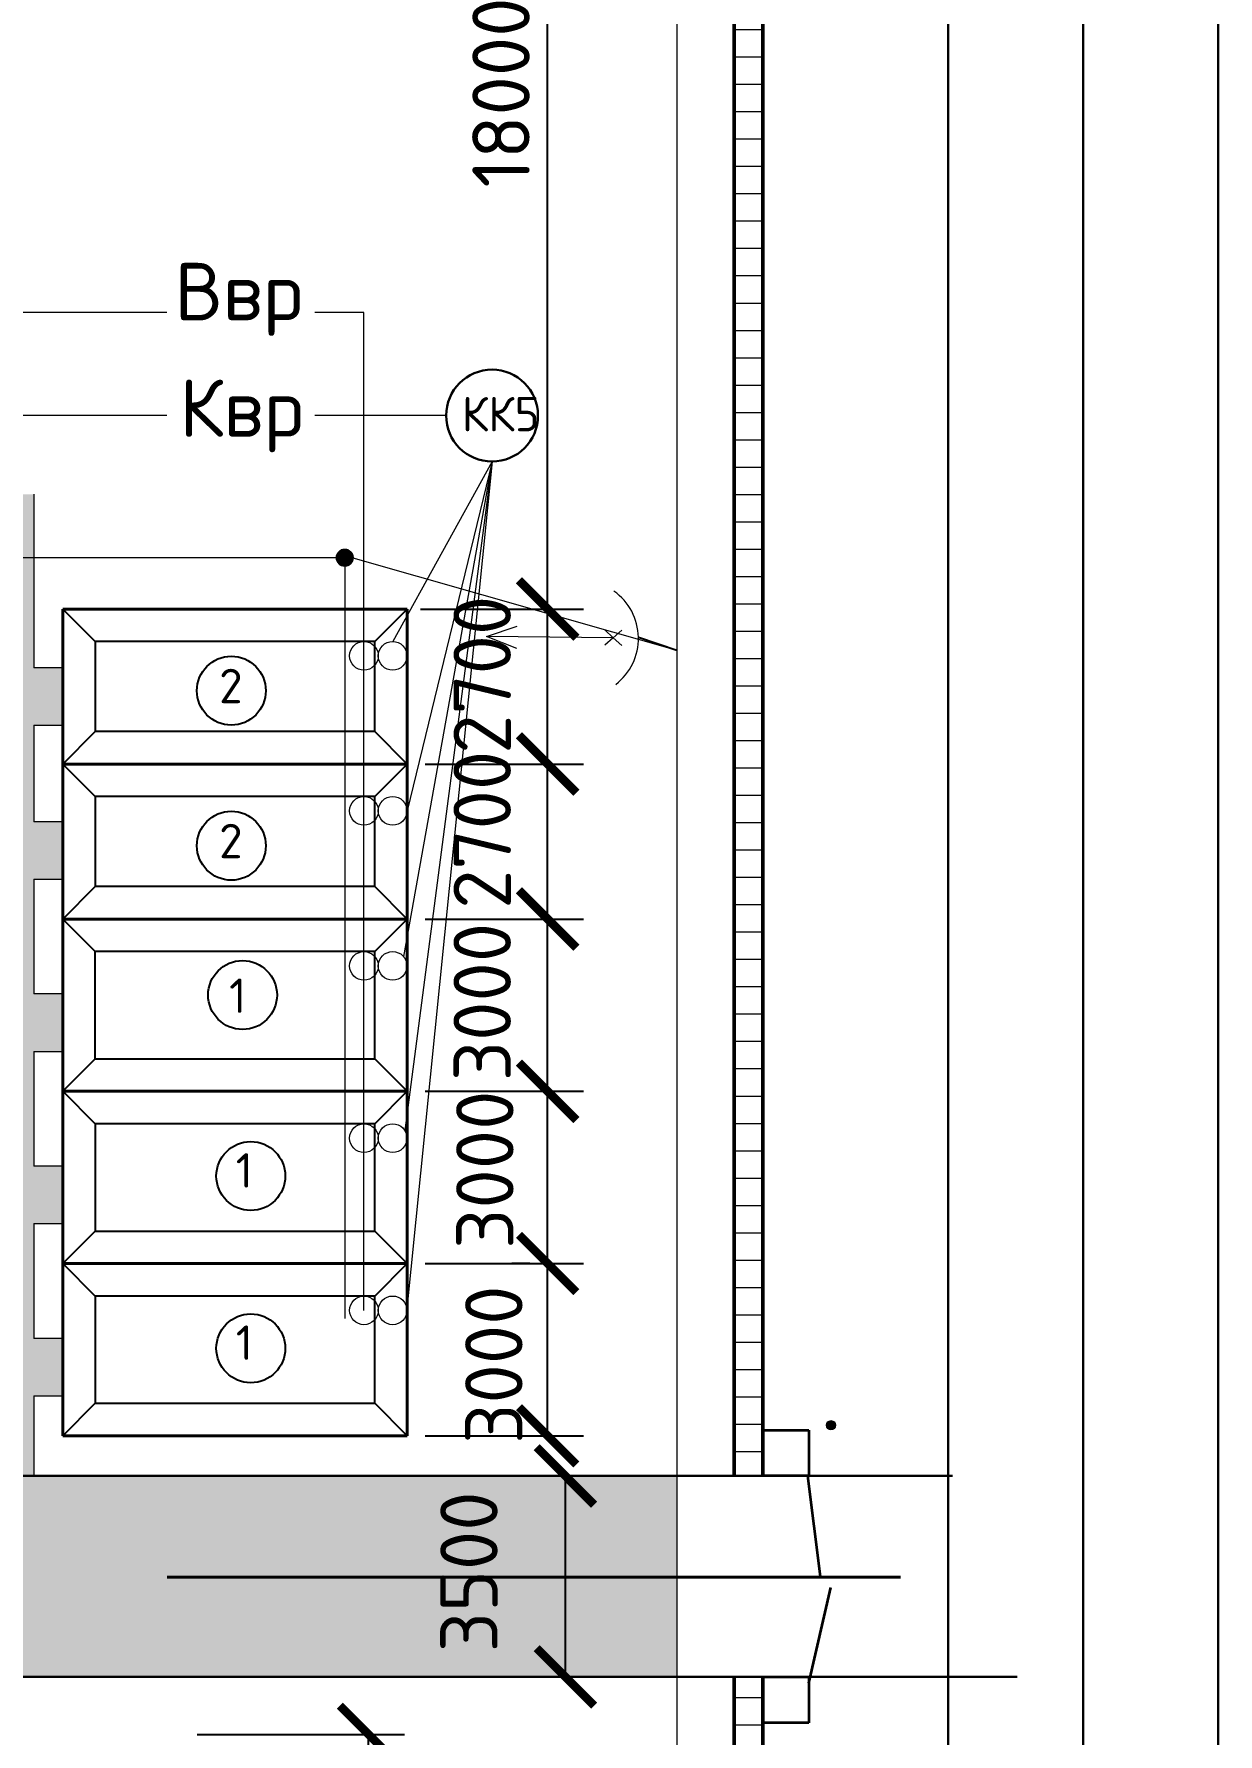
# Model space of a CAD drawing. Header units: millimetres. Extents: x -782 to 10910, y 3841 to 13237.
# Drawn here: x 6234.1 to 6275.3, y 7477.7 to 7536.9 of the extents above; entities that cross this region are included whole.
import ezdxf

# ---------------------------------------------------------------- set-up
doc = ezdxf.new("R2010")
doc.units = ezdxf.units.MM
for name, color, linetype, lineweight in [('!ОНенес!', 6, 'Continuous', 40), ('желтый', 2, 'Continuous', 30), ('красный', 1, 'Continuous', 30), ('Оbводка', 1, 'Continuous', 90)]:
    doc.layers.add(name, color=color, linetype=linetype, lineweight=lineweight)
doc.layers.add('1', color=7, linetype='Continuous')
doc.styles.add('2.5', font='isocpeur.ttf', dxfattribs={"height": 2})
doc.styles.add('Isocpeur', font='isocpeur.ttf')
doc.dimstyles.new('М500 стройгенп', dxfattribs={"dimtxt": 2, "dimasz": 2, "dimexe": 1.25, "dimexo": 0.625, "dimtad": 1, "dimlfac": 500, "dimtxsty": '2.5', "dimblk": 'ARCHTICK', "dimcen": 2.5, "dimadec": 0, "dimazin": 0, "dimtfac": 1, "dimtmove": 0, "dimatfit": 3, "dimfxl": 1, "dimarcsym": 0})

# ---------------------------------------------------------------- blocks, each defined once
blk = doc.blocks.new('_ArchTick')
at = {"color": 0, "linetype": 'ByBlock', "const_width": 0.15}
blk.add_lwpolyline([(-0.5, -0.5), (0.5, 0.5)], dxfattribs=at)
blk = doc.blocks.new('*D407')
at = {"color": 0, "lineweight": -2, "transparency": 16777216}
for p, q in [((6239.762, 7477.686), (6246.977, 7477.686)), ((6245.727, 7465.686), (6245.727, 7477.686)), ((6241.396, 7465.686), (6246.977, 7465.686))]:
    blk.add_line(p, q, dxfattribs=at)
at = {"layer": 'Defpoints', "color": 0, "lineweight": 30, "transparency": 16777216}
for p in [(6239.137, 7477.686), (6245.727, 7477.686), (6240.771, 7465.686)]:
    blk.add_point(p, dxfattribs=at)
at = {"color": 0, "lineweight": -2, "transparency": 16777216, "xscale": 2, "yscale": 2, "zscale": 2}
for p, rotation in [((6245.727, 7477.686), 90), ((6245.727, 7465.686), 270)]:
    blk.add_blockref('_ArchTick', p, dxfattribs=dict(at, rotation=rotation))
at = {"color": 0, "lineweight": 20, "transparency": 16777216, "insert": (6244.102, 7471.686), "char_height": 2, "attachment_point": 5, "rotation": 90, "style": '2.5'}
blk.add_mtext('6000', dxfattribs=at)
blk = doc.blocks.new('*D409')
at = {"color": 0, "lineweight": -2, "transparency": 16777216}
for p, q in [((6251.962, 7486.686), (6251.337, 7486.686)), ((6252.587, 7479.686), (6252.587, 7486.686)), ((6251.962, 7479.686), (6251.337, 7479.686))]:
    blk.add_line(p, q, dxfattribs=at)
at = {"layer": 'Defpoints', "color": 0, "lineweight": 30, "transparency": 16777216}
for p in [(6252.587, 7486.686), (6252.587, 7486.686), (6252.587, 7479.686)]:
    blk.add_point(p, dxfattribs=at)
at = {"color": 0, "lineweight": -2, "transparency": 16777216, "xscale": 2, "yscale": 2, "zscale": 2}
for p, rotation in [((6252.587, 7486.686), 90), ((6252.587, 7479.686), 270)]:
    blk.add_blockref('_ArchTick', p, dxfattribs=dict(at, rotation=rotation))
at = {"color": 0, "lineweight": 20, "transparency": 16777216, "insert": (6249.228, 7483.346), "char_height": 2, "attachment_point": 5, "rotation": 90, "style": '2.5'}
blk.add_mtext('3500', dxfattribs=at)
blk = doc.blocks.new('*D410')
at = {"color": 0, "lineweight": -2, "transparency": 16777216}
for p, q in [((6247.699, 7494.085), (6253.219, 7494.085)), ((6251.969, 7488.085), (6251.969, 7494.085)), ((6247.699, 7488.085), (6253.219, 7488.085))]:
    blk.add_line(p, q, dxfattribs=at)
at = {"layer": 'Defpoints', "color": 0, "lineweight": 30, "transparency": 16777216}
for p in [(6247.074, 7494.085), (6251.969, 7494.085), (6247.074, 7488.085)]:
    blk.add_point(p, dxfattribs=at)
at = {"color": 0, "lineweight": -2, "transparency": 16777216, "xscale": 2, "yscale": 2, "zscale": 2}
for p, rotation in [((6251.969, 7494.085), 90), ((6251.969, 7488.085), 270)]:
    blk.add_blockref('_ArchTick', p, dxfattribs=dict(at, rotation=rotation))
at = {"color": 0, "lineweight": 20, "transparency": 16777216, "insert": (6250.094, 7490.563), "char_height": 2, "attachment_point": 5, "rotation": 90, "style": '2.5'}
blk.add_mtext('3000', dxfattribs=at)
blk = doc.blocks.new('*D411')
at = {"color": 0, "lineweight": -2, "transparency": 16777216}
for p, q in [((6247.699, 7500.085), (6253.219, 7500.085)), ((6251.969, 7494.085), (6251.969, 7500.085)), ((6251.344, 7494.085), (6250.719, 7494.085))]:
    blk.add_line(p, q, dxfattribs=at)
at = {"layer": 'Defpoints', "color": 0, "lineweight": 30, "transparency": 16777216}
for p in [(6247.074, 7500.085), (6251.969, 7500.085), (6251.969, 7494.085)]:
    blk.add_point(p, dxfattribs=at)
at = {"color": 0, "lineweight": -2, "transparency": 16777216, "xscale": 2, "yscale": 2, "zscale": 2}
for p, rotation in [((6251.969, 7500.085), 90), ((6251.969, 7494.085), 270)]:
    blk.add_blockref('_ArchTick', p, dxfattribs=dict(at, rotation=rotation))
at = {"color": 0, "lineweight": 20, "transparency": 16777216, "insert": (6249.781, 7497.352), "char_height": 2, "attachment_point": 5, "rotation": 90, "style": '2.5'}
blk.add_mtext('3000', dxfattribs=at)
blk = doc.blocks.new('*D412')
at = {"color": 0, "lineweight": -2, "transparency": 16777216}
for p, q in [((6247.699, 7506.085), (6253.219, 7506.085)), ((6251.969, 7500.085), (6251.969, 7506.085)), ((6247.699, 7500.085), (6253.219, 7500.085))]:
    blk.add_line(p, q, dxfattribs=at)
at = {"layer": 'Defpoints', "color": 0, "lineweight": 30, "transparency": 16777216}
for p in [(6247.074, 7506.085), (6251.969, 7506.085), (6247.074, 7500.085)]:
    blk.add_point(p, dxfattribs=at)
at = {"color": 0, "lineweight": -2, "transparency": 16777216, "xscale": 2, "yscale": 2, "zscale": 2}
for p, rotation in [((6251.969, 7506.085), 90), ((6251.969, 7500.085), 270)]:
    blk.add_blockref('_ArchTick', p, dxfattribs=dict(at, rotation=rotation))
at = {"color": 0, "lineweight": 20, "transparency": 16777216, "insert": (6249.689, 7503.195), "char_height": 2, "attachment_point": 5, "rotation": 90, "style": '2.5'}
blk.add_mtext('3000', dxfattribs=at)
blk = doc.blocks.new('*D381')
at = {"color": 0, "lineweight": -2, "transparency": 16777216}
for p, q in [((6247.699, 7511.485), (6253.219, 7511.485)), ((6251.969, 7506.085), (6251.969, 7511.485)), ((6247.699, 7506.085), (6253.219, 7506.085))]:
    blk.add_line(p, q, dxfattribs=at)
at = {"layer": 'Defpoints', "color": 0, "lineweight": 30, "transparency": 16777216}
for p in [(6247.074, 7511.485), (6251.969, 7511.485), (6247.074, 7506.085)]:
    blk.add_point(p, dxfattribs=at)
at = {"color": 0, "lineweight": -2, "transparency": 16777216, "xscale": 2, "yscale": 2, "zscale": 2}
for p, rotation in [((6251.969, 7511.485), 90), ((6251.969, 7506.085), 270)]:
    blk.add_blockref('_ArchTick', p, dxfattribs=dict(at, rotation=rotation))
at = {"color": 0, "lineweight": 20, "transparency": 16777216, "insert": (6249.689, 7509.195), "char_height": 2, "attachment_point": 5, "rotation": 90, "style": '2.5'}
blk.add_mtext('2700', dxfattribs=at)
blk = doc.blocks.new('*D382')
at = {"color": 0, "lineweight": -2, "transparency": 16777216}
for p, q in [((6247.538, 7516.885), (6253.219, 7516.885)), ((6251.969, 7511.485), (6251.969, 7516.885)), ((6247.699, 7511.485), (6253.219, 7511.485))]:
    blk.add_line(p, q, dxfattribs=at)
at = {"layer": 'Defpoints', "color": 0, "lineweight": 30, "transparency": 16777216}
for p in [(6246.913, 7516.885), (6251.969, 7516.885), (6247.074, 7511.485)]:
    blk.add_point(p, dxfattribs=at)
at = {"color": 0, "lineweight": -2, "transparency": 16777216, "xscale": 2, "yscale": 2, "zscale": 2}
for p, rotation in [((6251.969, 7516.885), 90), ((6251.969, 7511.485), 270)]:
    blk.add_blockref('_ArchTick', p, dxfattribs=dict(at, rotation=rotation))
at = {"color": 0, "lineweight": 20, "transparency": 16777216, "insert": (6249.689, 7514.595), "char_height": 2, "attachment_point": 5, "rotation": 90, "style": '2.5'}
blk.add_mtext('2700', dxfattribs=at)
blk = doc.blocks.new('*D413')
at = {"color": 0, "lineweight": -2, "transparency": 16777216}
for p, q in [((6249.09, 7552.867), (6253.219, 7552.867)), ((6251.969, 7516.885), (6251.969, 7552.867)), ((6247.699, 7516.885), (6253.219, 7516.885))]:
    blk.add_line(p, q, dxfattribs=at)
at = {"layer": 'Defpoints', "color": 0, "lineweight": 30, "transparency": 16777216}
for p in [(6248.465, 7552.867), (6251.969, 7552.867), (6247.074, 7516.885)]:
    blk.add_point(p, dxfattribs=at)
at = {"color": 0, "lineweight": -2, "transparency": 16777216, "xscale": 2, "yscale": 2, "zscale": 2}
for p, rotation in [((6251.969, 7552.867), 90), ((6251.969, 7516.885), 270)]:
    blk.add_blockref('_ArchTick', p, dxfattribs=dict(at, rotation=rotation))
at = {"color": 0, "lineweight": 20, "transparency": 16777216, "insert": (6250.344, 7534.876), "char_height": 2, "attachment_point": 5, "rotation": 90, "style": '2.5'}
blk.add_mtext('18000', dxfattribs=at)

msp = doc.modelspace()

# ---------------------------------------------------------------- hatches: boundary and pattern name
at = {"layer": '!ОНенес!', "lineweight": 40}
h = msp.add_hatch(color=7, dxfattribs=at)
h.paths.add_polyline_path([(6244.441847, 7481.717401), (6244.441847, 7483.157281), (6238.712376, 7483.157281)])
h.paths.add_polyline_path([(6244.441847, 7483.157281), (6244.441847, 7484.597162), (6238.712376, 7483.157281)])
at = {"lineweight": 20}
h = msp.add_hatch(dxfattribs=at)
h.set_pattern_fill('AR-CONC', color=256, scale=0.02)
h.set_pattern_definition([(50, (3748.1777, 4396.676), (3.6436934, -0.3187817), [0.381, -4.191]), (355, (3748.1777, 4396.676), (-0.7048684, 3.821137), [0.3048, -3.3528117]), (100.45144, (3748.4813, 4396.6493), (2.938825, 3.502355), [0.3238002, -3.561805]), (46.1842, (3748.1777, 4397.692), (5.421581, -0.8408466), [0.5715, -6.2865]), (96.63556, (3748.6295, 4397.622), (4.748083, 4.9485225), [0.4857005, -5.342712]), (351.18415, (3748.1777, 4397.692), (4.748083, 4.9485225), [0.457199, -5.029195]), (21, (3748.6857, 4397.438), (3.0322878, -2.045304), [0.381, -4.191]), (326, (3748.6857, 4397.438), (1.2360406, 3.6837593), [0.3048, -3.3528]), (71.451445, (3748.9384, 4397.2674), (4.2683284, 1.6384554), [0.3238002, -3.5617988]), (37.5, (3748.1777, 4396.6759), (0.06177207, 1.69110078), [0, -3.31216, 0, -3.4036, 0, -3.3655]), (7.5, (3748.1777, 4396.6759), (1.33639325, 2.0036115), [0, -1.94056, 0, -3.23596, 0, -1.2827]), (327.5, (3747.0448, 4396.6759), (2.7118119, -0.1145749), [0, -1.27, 0, -3.9624, 0, -5.2578]), (317.5, (3746.5368, 4396.676), (2.9625836, 0.5085298), [0, -1.651, 0, -2.63144, 0, -3.7338])])
h.paths.add_polyline_path([(6235.073788, 7491.475008), (6234.073788, 7491.475008), (6234.073788, 7495.474998), (6235.073788, 7495.474998), (6235.073788, 7497.474998), (6234.073788, 7497.474998), (6234.073788, 7501.474988), (6235.073788, 7501.474988), (6235.073788, 7503.474988), (6234.073788, 7503.474988), (6234.073788, 7507.474978), (6235.073788, 7507.474978), (6235.073788, 7509.474978), (6234.073788, 7509.474978), (6234.073788, 7512.834966), (6235.073788, 7512.834966), (6235.073788, 7514.834966), (6234.073788, 7514.834966), (6234.073788, 7518.672167), (6232.073788, 7518.672167), (6232.073788, 7491.475008), (6213.36352, 7491.475008), (6213.36352, 7498.085273), (6232.073788, 7498.085273), (6232.073788, 7500.085273), (6229.563493, 7500.085273), (6229.563493, 7501.085158), (6227.563493, 7501.085214), (6227.563493, 7500.085273), (6224.163502, 7500.085273), (6224.163502, 7501.085273), (6222.163502, 7501.085273), (6222.163502, 7500.085273), (6218.763511, 7500.085273), (6218.763511, 7501.085273), (6216.763511, 7501.085273), (6216.763511, 7500.085273), (6213.36352, 7500.085273), (6213.36352, 7501.085273), (6211.36352, 7501.085273), (6211.36352, 7500.085273), (6211.36352, 7498.085273), (6211.36352, 7486.686093), (6213.36352, 7486.686093), (6213.36352, 7489.475008), (6232.073788, 7489.475008), (6232.073788, 7486.686093), (6234.073788, 7486.686093), (6234.073788, 7489.475008), (6235.073788, 7489.475008)])
h.paths.add_polyline_path([(6234.073788, 7520.885088), (6231.327727, 7520.885088), (6231.327727, 7523.622385), (6229.327727, 7523.622385), (6229.327727, 7518.885088), (6232.073788, 7518.885088), (6232.073788, 7518.672167), (6234.073788, 7518.672167)])
h.paths.add_polyline_path([(6231.327727, 7527.213151), (6229.327727, 7527.213151), (6229.327727, 7523.622385), (6231.327727, 7523.622385)])
h.paths.add_polyline_path([(6231.327727, 7576.554693), (6234.465221, 7576.554693), (6234.465221, 7578.554693), (6231.327727, 7578.554693), (6231.327727, 7589.909461), (6229.327727, 7588.315929), (6229.327727, 7569.769697), (6228.327727, 7569.769697), (6228.327727, 7567.769697), (6229.327727, 7567.769697), (6229.327727, 7563.995394), (6228.327727, 7563.995394), (6228.327727, 7562.511797), (6228.327727, 7561.995394), (6229.327727, 7561.995394), (6229.327727, 7558.240089), (6228.327727, 7558.240089), (6228.327727, 7556.911806), (6228.327727, 7556.240089), (6229.327727, 7556.240089), (6229.327727, 7527.213151), (6231.327727, 7527.213151)])
h.paths.add_polyline_path([(6231.327727, 7624.395888), (6229.327727, 7624.395888), (6229.327727, 7622.405119), (6231.327727, 7622.405119)])
h.paths.add_polyline_path([(6231.327727, 7626.386657), (6229.327727, 7626.386657), (6229.327727, 7624.395888), (6231.327727, 7624.395888)])
h.paths.add_polyline_path([(6231.327727, 7653.976559), (6229.327727, 7653.564978), (6229.327727, 7626.386657), (6231.327727, 7626.386657)])
h.paths.add_polyline_path([(6081.863635, 7494.410845), (6084.86363, 7494.410845), (6084.86363, 7497.29084), (6081.863635, 7497.29084)], flags=9)
h.paths.add_polyline_path([(6078.821124, 7684.627242), (6082.061119, 7684.627242), (6082.061119, 7687.507237), (6078.821124, 7687.507237)], flags=9)
h.paths.add_polyline_path([(5952.625277, 7688.970857), (5955.865272, 7688.970857), (5955.865272, 7691.850853), (5952.625277, 7691.850853)], flags=9)
h.paths.add_polyline_path([(5952.565277, 7494.410845), (5955.925272, 7494.410845), (5955.925272, 7497.29084), (5952.565277, 7497.29084)], flags=9)
h.paths.add_polyline_path([(6192.744836, 7494.410845), (6195.98483, 7494.410845), (6195.98483, 7497.29084), (6192.744836, 7497.29084)], flags=9)
h.paths.add_polyline_path([(6212.280517, 7688.970857), (6215.280512, 7688.970857), (6215.280512, 7691.850853), (6212.280517, 7691.850853)], flags=9)
h.paths.add_polyline_path([(6239.086586, 7521.587591), (6243.286586, 7521.587591), (6243.286586, 7526.387591), (6239.086586, 7526.387591)], flags=9)
h.paths.add_polyline_path([(6239.016311, 7525.643268), (6243.216311, 7525.643268), (6243.216311, 7530.443268), (6239.016311, 7530.443268)], flags=9)
h.paths.add_polyline_path([(5929.469399, 7584.524291), (5934.489399, 7584.524291), (5934.489399, 7590.137624), (5929.469399, 7590.137624)], flags=9)
h.paths.add_polyline_path([(6086.61817, 7723.742087), (6091.63817, 7723.742087), (6091.63817, 7729.355421), (6086.61817, 7729.355421)], flags=9)
h.paths.add_polyline_path([(6237.544183, 7619.26621), (6240.744183, 7619.26621), (6240.744183, 7624.06621), (6237.544183, 7624.06621)], flags=9)
h.paths.add_polyline_path([(6237.855023, 7622.223466), (6240.455023, 7622.223466), (6240.455023, 7627.023466), (6237.855023, 7627.023466)], flags=9)
h.paths.add_polyline_path([(6237.708313, 7625.136799), (6240.308313, 7625.136799), (6240.308313, 7629.936799), (6237.708313, 7629.936799)], flags=9)
h.paths.add_polyline_path([(6217.165799, 7562.426558), (6220.525793, 7562.426558), (6220.525793, 7565.306554), (6217.165799, 7565.306554)], flags=9)
h.paths.add_polyline_path([(6217.165799, 7522.295333), (6220.645793, 7522.295333), (6220.645793, 7525.175328), (6217.165799, 7525.175328)], flags=9)
h.paths.add_polyline_path([(6248.556443, 7522.295333), (6251.916438, 7522.295333), (6251.916438, 7525.175328), (6248.556443, 7525.175328)], flags=9)
h.paths.add_polyline_path([(6206.907712, 7709.135718), (6208.947708, 7709.135718), (6208.947708, 7712.015713), (6206.907712, 7712.015713)], flags=9)
h.paths.add_polyline_path([(6240.656343, 7602.963678), (6242.69634, 7602.963678), (6242.69634, 7605.843673), (6240.656343, 7605.843673)], flags=9)
h.paths.add_polyline_path([(6240.225003, 7565.46286), (6242.264999, 7565.46286), (6242.264999, 7568.342855), (6240.225003, 7568.342855)], flags=9)
h.paths.add_polyline_path([(6221.64664, 7505.862229), (6223.206637, 7505.862229), (6223.206637, 7508.742224), (6221.64664, 7508.742224)], flags=25)
h.paths.add_polyline_path([(6211.227562, 7506.165942), (6212.667559, 7506.165942), (6212.667559, 7509.045937), (6211.227562, 7509.045937)], flags=9)
h.paths.add_polyline_path([(6216.246649, 7505.862229), (6217.806646, 7505.862229), (6217.806646, 7508.742224), (6216.246649, 7508.742224)], flags=25)
h.paths.add_polyline_path([(6233.547372, 7678.637158), (6235.347369, 7678.637158), (6235.347369, 7681.517153), (6233.547372, 7681.517153)], flags=9)
h.paths.add_polyline_path([(6240.210606, 7512.82244), (6241.650603, 7512.82244), (6241.650603, 7515.702435), (6240.210606, 7515.702435)], flags=9)
h.paths.add_polyline_path([(6228.237374, 7706.020236), (6230.397371, 7706.020236), (6230.397371, 7708.900231), (6228.237374, 7708.900231)], flags=9)
h.paths.add_polyline_path([(6222.115445, 7590.180862), (6224.155442, 7590.180862), (6224.155442, 7593.060857), (6222.115445, 7593.060857)], flags=9)
h.paths.add_polyline_path([(6217.979006, 7710.381625), (6220.019003, 7710.381625), (6220.019003, 7713.26162), (6217.979006, 7713.26162)], flags=9)
h.paths.add_polyline_path([(6224.8607, 7556.754908), (6226.300698, 7556.754908), (6226.300698, 7559.634903), (6224.8607, 7559.634903)], flags=9)
h.paths.add_polyline_path([(6240.802721, 7489.949803), (6242.002719, 7489.949803), (6242.002719, 7492.829798), (6240.802721, 7492.829798)], flags=9)
h.paths.add_polyline_path([(6234.532208, 7664.847544), (6235.972205, 7664.847544), (6235.972205, 7667.727539), (6234.532208, 7667.727539)], flags=9)
h.paths.add_polyline_path([(6219.917188, 7678.951133), (6221.957185, 7678.951133), (6221.957185, 7681.831128), (6219.917188, 7681.831128)], flags=9)
h.paths.add_polyline_path([(6220.078526, 7662.666867), (6222.118522, 7662.666867), (6222.118522, 7665.546862), (6220.078526, 7665.546862)], flags=9)
h.paths.add_polyline_path([(6220.155888, 7673.719522), (6221.595885, 7673.719522), (6221.595885, 7676.599517), (6220.155888, 7676.599517)], flags=9)
h.paths.add_polyline_path([(6231.952549, 7471.104259), (6233.392547, 7471.104259), (6233.392547, 7473.984254), (6231.952549, 7473.984254)], flags=9)
h.paths.add_polyline_path([(6240.571789, 7502.033902), (6241.771787, 7502.033902), (6241.771787, 7504.913898), (6240.571789, 7504.913898)], flags=9)
h.paths.add_polyline_path([(6240.802721, 7495.949793), (6242.002719, 7495.949793), (6242.002719, 7498.829788), (6240.802721, 7498.829788)], flags=9)
h.paths.add_polyline_path([(6240.210606, 7507.422449), (6241.650603, 7507.422449), (6241.650603, 7510.302444), (6240.210606, 7510.302444)], flags=9)
h.paths.add_polyline_path([(6226.994117, 7506.522542), (6229.034114, 7506.522542), (6229.034114, 7509.402538), (6226.994117, 7509.402538)], flags=25)
h.paths.add_polyline_path([(6224.8607, 7567.954889), (6226.300698, 7567.954889), (6226.300698, 7570.834885), (6224.8607, 7570.834885)], flags=9)
h.paths.add_polyline_path([(6224.8607, 7562.354899), (6226.300698, 7562.354899), (6226.300698, 7565.234894), (6224.8607, 7565.234894)], flags=9)
h.paths.add_polyline_path([(6229.327727, 7622.405119), (6229.327727, 7588.315929), (6231.327727, 7589.909461), (6231.327727, 7622.405119)])
h = msp.add_hatch(dxfattribs=at)
h.set_pattern_fill('ANSI31', color=256, scale=0.3, angle=135)
h.set_pattern_definition([(180, (3748.1777, 4396.6759), (-2e-16, -0.9525), [])])
h.paths.add_polyline_path([(6259.465221, 7729.414934), (6258.465221, 7728.414934), (6258.465221, 7703.686093), (6259.465221, 7703.686093)])
h.paths.add_polyline_path([(6259.465221, 7523.622385), (6258.465221, 7523.622385), (6258.465221, 7486.686093), (6259.465221, 7486.686093)])
h.paths.add_polyline_path([(6259.465221, 7479.686093), (6258.465221, 7479.686093), (6258.465221, 7456.471981), (6259.465221, 7455.471981)])
h.paths.add_polyline_path([(6259.465221, 7527.213151), (6258.465221, 7527.213151), (6258.465221, 7523.622385), (6259.465221, 7523.622385)])
h.paths.add_polyline_path([(6259.465221, 7622.405119), (6258.465221, 7622.405119), (6258.465221, 7527.213151), (6259.465221, 7527.213151)])
h.paths.add_polyline_path([(6259.465221, 7624.395888), (6258.465221, 7624.395888), (6258.465221, 7622.405119), (6259.465221, 7622.405119)])
h.paths.add_polyline_path([(6259.465221, 7626.386657), (6258.465221, 7626.386657), (6258.465221, 7624.395888), (6259.465221, 7624.395888)])
h.paths.add_polyline_path([(6259.465221, 7696.686093), (6258.465221, 7696.686093), (6258.465221, 7688.638894), (6259.465221, 7688.638894)])
h.paths.add_polyline_path([(6258.465221, 7687.0097), (6259.465221, 7687.0097), (6259.465221, 7688.638894), (6258.465221, 7688.638894)])
h.paths.add_polyline_path([(6259.465221, 7685.0097), (6258.465221, 7685.0097), (6258.465221, 7626.386657), (6259.465221, 7626.386657)])
h = msp.add_hatch(dxfattribs=at)
h.set_pattern_fill('AR-CONC', color=256, scale=0.025)
h.set_pattern_definition([(50, (6572.8187, 3022.8787), (4.5546167, -0.398477), [0.47625, -5.23875]), (355, (6572.8187, 3022.8787), (-0.8810855, 4.776421), [0.381, -4.1910146]), (100.45144, (6573.1982, 3022.8455), (3.673531, 4.377944), [0.40475, -4.452256]), (46.1842, (6572.8187, 3024.1487), (6.776976, -1.051058), [0.714375, -7.858125]), (96.63556, (6573.3834, 3024.061), (5.935103, 6.185653), [0.607126, -6.67839]), (351.18415, (6572.819, 3024.149), (5.935103, 6.185653), [0.571499, -6.286493]), (21, (6573.4537, 3023.831), (3.7903598, -2.55663), [0.47625, -5.23875]), (326, (6573.4537, 3023.831), (1.5450507, 4.604699), [0.381, -4.191]), (71.45144, (6573.7696, 3023.618), (5.3354105, 2.0480692), [0.40475, -4.4522484]), (37.5, (6572.8187, 3022.8787), (0.0772151, 2.11387597), [0, -4.1402, 0, -4.2545, 0, -4.206875]), (7.5, (6572.8187, 3022.8787), (1.6704916, 2.5045144), [0, -2.4257, 0, -4.04495, 0, -1.603375]), (327.5, (6571.4026, 3022.8787), (3.3897649, -0.1432186), [0, -1.5875, 0, -4.953, 0, -6.57225]), (317.5, (6570.7676, 3022.8787), (3.7032295, 0.6356623), [0, -2.06375, 0, -3.2893, 0, -4.66725])])
h.paths.add_polyline_path([(6256.465221, 7486.686093), (6204.627026, 7486.686093), (6203.670066, 7479.686093), (6256.465221, 7479.686093)])
edge = h.paths.add_edge_path()
edge.add_line((6204.627026, 7486.686093), (6185.781544, 7486.686093))
edge.add_arc((6185.781544, 7498.686479), 12.000386, 223.86662461, 270, ccw=False)
edge.add_line((6177.129806, 7490.370427), (6176.979931, 7489.271416))
edge.add_arc((6176.763735, 7487.686093), 1.599997, 0, 82.23429528, ccw=False)
edge.add_arc((6176.763735, 7487.686093), 1.599997, -180, 0, ccw=False)
edge.add_line((6175.163738, 7487.686093), (5992.58143, 7487.686093))
edge.add_arc((5990.981432, 7487.686093), 1.599997, -180, 0, ccw=False)
edge.add_arc((5990.981432, 7487.686093), 1.599997, 97.78457087, 180, ccw=False)
edge.add_line((5990.764715, 7489.271345), (5990.614573, 7490.369607))
edge.add_arc((5981.963624, 7498.686479), 12.000386, 270, 316.12794469, ccw=False)
edge.add_line((5981.963624, 7486.686093), (5963.118141, 7486.686093))
edge.add_line((5963.118141, 7486.686093), (5964.075101, 7479.686093))
edge.add_line((5964.075101, 7479.686093), (6203.670066, 7479.686093))
edge.add_line((6203.670066, 7479.686093), (6204.627026, 7486.686093))
edge = h.paths.add_edge_path()
edge.add_arc((6185.781544, 7498.686479), 12.000386, 204.62550124, 223.86662461, ccw=False)
edge.add_line((6174.872584, 7493.686093), (6082.124834, 7493.686093))
edge.add_arc((6080.990942, 7494.078881), 1.199998, 199.10645728, 340.89354272, ccw=False)
edge.add_line((6079.857049, 7493.686093), (5992.872584, 7493.686093))
edge.add_arc((5981.963624, 7498.686479), 12.000386, 316.12794469, 335.37449876, ccw=False)
edge.add_line((5990.614573, 7490.369607), (5990.764715, 7489.271345))
edge.add_arc((5990.981432, 7487.686093), 1.599997, 0, 97.78457087, ccw=False)
edge.add_line((5992.58143, 7487.686093), (6175.163738, 7487.686093))
edge.add_arc((6176.763735, 7487.686093), 1.599997, 82.23429528, 180, ccw=False)
edge.add_line((6176.979931, 7489.271416), (6177.129806, 7490.370427))
edge = h.paths.add_edge_path()
edge.add_line((6203.645234, 7703.686093), (5964.075101, 7703.686093))
edge.add_line((5964.075101, 7703.686093), (5963.118141, 7696.686093))
edge.add_line((5963.118141, 7696.686093), (5981.963624, 7696.686093))
edge.add_arc((5981.963624, 7684.685706), 12.000386, 43.87205531, 90, ccw=False)
edge.add_line((5990.614573, 7693.002578), (5990.764715, 7694.10084))
edge.add_arc((5990.981432, 7695.686093), 1.599997, 180, 262.21542913, ccw=False)
edge.add_arc((5990.981432, 7695.686093), 1.599997, 0, 180, ccw=False)
edge.add_line((5992.58143, 7695.686093), (6175.163738, 7695.686093))
edge.add_arc((6176.763735, 7695.686093), 1.599997, 0, 180, ccw=False)
edge.add_arc((6176.763735, 7695.686093), 1.599997, -83.51900907, 0, ccw=False)
edge.add_line((6176.944332, 7694.09632), (6177.262301, 7691.749118))
edge.add_arc((6236.704062, 7598.995311), 110.1662, 117.53133097, 122.65399107, ccw=False)
edge.add_line((6185.781544, 7696.686093), (6204.593504, 7696.686093))
edge.add_line((6204.593504, 7696.686093), (6203.645234, 7703.686093))
edge = h.paths.add_edge_path()
edge.add_line((5964.075101, 7703.686093), (5954.824206, 7703.686093))
edge.add_line((5954.824206, 7703.686093), (5954.82832, 7696.293524))
edge.add_arc((5957.872584, 7684.686093), 12, 90, 104.69589657, ccw=False)
edge.add_line((5957.872584, 7696.686093), (5963.118141, 7696.686093))
edge.add_line((5963.118141, 7696.686093), (5964.075101, 7703.686093))
edge = h.paths.add_edge_path()
edge.add_line((6177.262301, 7691.749118), (6176.944332, 7694.09632))
edge.add_arc((6176.763735, 7695.686093), 1.599997, 180, 276.48099093, ccw=False)
edge.add_line((6175.163738, 7695.686093), (5992.58143, 7695.686093))
edge.add_arc((5990.981432, 7695.686093), 1.599997, -97.78457087, 0, ccw=False)
edge.add_line((5990.764715, 7694.10084), (5990.614573, 7693.002578))
edge.add_arc((5981.963624, 7684.685706), 12.000386, 24.62550124, 43.87205531, ccw=False)
edge.add_line((5992.872584, 7689.686093), (6077.482453, 7689.686093))
edge.add_arc((6078.06843, 7688.638894), 1.199998, 60.7700888, 119.2299112, ccw=False)
edge.add_line((6078.654408, 7689.686093), (6174.872584, 7689.686093))
edge.add_arc((6177.012851, 7689.622486), 2.141212, 83.30987815, 178.29773268, ccw=False)
h.paths.add_polyline_path([(6078.821124, 7688.970857), (6082.061119, 7688.970857), (6082.061119, 7689.686093), (6078.821124, 7689.686093)])
h.paths.add_polyline_path([(6204.593504, 7696.686093), (6256.465221, 7696.686093), (6256.465221, 7703.686093), (6203.645234, 7703.686093)])
edge = h.paths.add_edge_path()
edge.add_arc((5962.872584, 7679.686093), 24, 109.59180627, 180)
edge.add_line((5938.872584, 7679.686093), (5938.872584, 7503.686093))
edge.add_arc((5962.872584, 7503.686093), 24, 180, 270)
edge.add_line((5962.872584, 7479.686093), (5964.075101, 7479.686093))
edge.add_line((5964.075101, 7479.686093), (5963.118141, 7486.686093))
edge.add_line((5963.118141, 7486.686093), (5957.872584, 7486.686093))
edge.add_arc((5934.902021, 7475.71553), 25.455844, 25.52877937, 64.47122063)
edge.add_line((5945.872584, 7498.686093), (5945.872584, 7684.686093))
edge.add_arc((5957.872584, 7684.686093), 12, 104.69589657, 180, ccw=False)
edge.add_line((5954.82832, 7696.293524), (5954.824979, 7702.296622))
at = {"lineweight": 25}
h = msp.add_hatch(color=1, dxfattribs=at)
h.paths.add_polyline_path([(6244.900599, 7518.951197, 0.414213562), (6244.621568, 7518.672167, 0.414213562), (6244.900599, 7518.393136)])
h.paths.add_polyline_path([(6244.900599, 7518.951197), (6244.900599, 7518.393136, 0.414213562), (6245.179629, 7518.672167, 0.414213562)])
at = {"lineweight": 20}
msp.add_hatch(color=7, dxfattribs=at).paths.add_polyline_path([(6261.855028, 7488.612564, 1), (6261.82508, 7488.293969, 1)])

# ---------------------------------------------------------------- linework, layer by layer
at = {"layer": '!ОНенес!', "color": 7, "lineweight": 40}
msp.add_line((6264.262745, 7483.157281), (6238.712376, 7483.157281), dxfattribs=at)
at = {"lineweight": 50}
for p, q in [((6259.465221, 7685.0097), (6259.465221, 7486.686093)), ((6259.465221, 7479.686093), (6259.465221, 7455.471981))]:
    msp.add_line(p, q, dxfattribs=at)
at = {"color": 240, "lineweight": 20, "true_color": 0xed1f24}
for p, q in [((6256.465221, 7664.23192), (6256.465221, 7458.471978)), ((6244.621568, 7518.672167), (6228.871312, 7518.672167)), ((6244.900599, 7518.672167), (6244.900599, 7492.171365)), ((6245.179629, 7518.672167), (6256.465221, 7515.455596))]:
    msp.add_line(p, q, dxfattribs=at)
at = {"color": 5, "lineweight": 30}
for p, q in [((6265.916494, 7528.813149), (6265.916494, 7577.893985)), ((6265.916494, 7454.640124), (6265.916494, 7528.813149))]:
    msp.add_line(p, q, dxfattribs=at)
at = {"color": 3, "lineweight": 30}
for p, q in [((6270.619616, 7577.893985), (6270.619616, 7525.222382)), ((6270.619616, 7525.222382), (6270.619616, 7454.640124))]:
    msp.add_line(p, q, dxfattribs=at)
at = {"color": 1, "lineweight": 30}
msp.add_line((6275.322738, 7577.893985), (6275.322738, 7454.640124), dxfattribs=at)
at = {"color": 5, "lineweight": 20}
for p, q in [((6238.701911, 7527.213151), (6227.361711, 7527.213151)), ((6245.569623, 7527.213151), (6243.859463, 7527.213151)), ((6245.569623, 7492.453732), (6245.569623, 7527.213151))]:
    msp.add_line(p, q, dxfattribs=at)
at = {"color": 3, "lineweight": 20}
for p, q in [((6238.701911, 7523.622385), (6215.026368, 7523.622385)), ((6248.431419, 7523.622385), (6243.859463, 7523.622385)), ((6250.031417, 7522.022388), (6246.569623, 7515.753694)), ((6250.031417, 7522.022388), (6246.946999, 7504.781718)), ((6250.031417, 7522.022388), (6246.993912, 7498.718258)), ((6250.031417, 7522.022388), (6247.035896, 7492.273205)), ((6250.031417, 7522.022388), (6247.069623, 7509.853703))]:
    msp.add_line(p, q, dxfattribs=at)
at = {"lineweight": 20}
for p, q in [((6234.073788, 7520.885088), (6234.073788, 7514.834966)), ((6234.073788, 7514.874969), (6234.073788, 7514.834966)), ((6235.073788, 7514.834966), (6234.073788, 7514.834966)), ((6234.073788, 7512.834966), (6234.073788, 7509.474978)), ((6234.073788, 7512.834966), (6235.073788, 7512.834966)), ((6235.073788, 7509.474978), (6234.073788, 7509.474978)), ((6234.073788, 7507.474978), (6235.073788, 7507.474978)), ((6234.073788, 7507.474978), (6234.073788, 7503.474988)), ((6235.073788, 7503.474988), (6234.073788, 7503.474988)), ((6234.073788, 7501.474988), (6235.073788, 7501.474988)), ((6234.073788, 7501.474988), (6234.073788, 7497.474998)), ((6235.073788, 7497.474998), (6234.073788, 7497.474998)), ((6234.073788, 7495.474998), (6235.073788, 7495.474998)), ((6234.073788, 7495.474998), (6234.073788, 7491.475008)), ((6235.073788, 7491.475008), (6234.073788, 7491.475008)), ((6234.073788, 7489.475008), (6235.073788, 7489.475008)), ((6234.073788, 7489.475008), (6234.073788, 7486.686093))]:
    msp.add_line(p, q, dxfattribs=at)
at = {"lineweight": 40}
for p, q in [((6235.073788, 7516.885088), (6235.073788, 7511.485097)), ((6247.073768, 7516.885088), (6235.073788, 7516.885088)), ((6247.073768, 7511.485097), (6247.073768, 7516.885088)), ((6235.073788, 7511.485097), (6235.073788, 7506.085106)), ((6247.073768, 7511.485097), (6235.073788, 7511.485097)), ((6247.073768, 7511.485097), (6235.073788, 7511.485097)), ((6247.073768, 7506.085106), (6247.073768, 7511.485097)), ((6247.073768, 7506.085106), (6235.073788, 7506.085106)), ((6235.073788, 7506.085106), (6235.073788, 7500.085116)), ((6247.073768, 7500.085116), (6247.073768, 7506.085106)), ((6247.073768, 7500.085116), (6235.073788, 7500.085116)), ((6235.073788, 7500.085116), (6235.073788, 7494.085126)), ((6235.073788, 7500.085116), (6247.073768, 7500.085116)), ((6247.073768, 7494.085126), (6247.073768, 7500.085116)), ((6235.073788, 7494.085126), (6247.073768, 7494.085126)), ((6247.073768, 7494.085126), (6235.073788, 7494.085126)), ((6235.073788, 7494.085126), (6235.073788, 7488.085136)), ((6235.073788, 7494.085126), (6247.073768, 7494.085126)), ((6247.073768, 7488.085136), (6247.073768, 7494.085126)), ((6235.073788, 7488.085136), (6247.073768, 7488.085136))]:
    msp.add_line(p, q, dxfattribs=at)
at = {"lineweight": 25}
for p, q in [((6235.073788, 7516.885088), (6236.205157, 7515.753719)), ((6247.073768, 7516.885088), (6245.942399, 7515.753719)), ((6236.205157, 7515.753719), (6236.205157, 7512.616466)), ((6245.942399, 7515.753719), (6236.205157, 7515.753719)), ((6245.942399, 7512.616466), (6245.942399, 7515.753719)), ((6247.073768, 7514.826328), (6247.073768, 7512.826331)), ((6235.073788, 7511.485097), (6236.205157, 7512.616466)), ((6245.942399, 7512.616466), (6236.205157, 7512.616466)), ((6247.073768, 7511.485097), (6245.942399, 7512.616466)), ((6235.073788, 7511.485097), (6236.205157, 7510.353728)), ((6247.073768, 7511.485097), (6245.942399, 7510.353728)), ((6236.205157, 7510.353728), (6236.205157, 7507.216475)), ((6245.942399, 7510.353728), (6236.205157, 7510.353728)), ((6245.942399, 7507.216475), (6245.942399, 7510.353728)), ((6247.073768, 7509.426337), (6247.073768, 7507.42634)), ((6235.073788, 7506.085106), (6236.205157, 7507.216475)), ((6245.942399, 7507.216475), (6236.205157, 7507.216475)), ((6247.073768, 7506.085106), (6245.942399, 7507.216475)), ((6235.073788, 7506.085106), (6236.205157, 7504.953737)), ((6247.073768, 7506.085106), (6245.942399, 7504.953737)), ((6245.942399, 7504.953737), (6236.205157, 7504.953737)), ((6236.205157, 7501.216485), (6236.205157, 7504.953737)), ((6245.942399, 7501.216485), (6245.942399, 7504.953737)), ((6247.073768, 7504.026346), (6247.073768, 7502.026349)), ((6235.073788, 7500.085116), (6236.205157, 7501.216485)), ((6236.205157, 7501.216485), (6245.942399, 7501.216485)), ((6247.073768, 7500.085116), (6245.942399, 7501.216485)), ((6235.073788, 7500.085116), (6236.205157, 7498.953747)), ((6247.073768, 7500.085116), (6245.942399, 7498.953747)), ((6236.205157, 7498.953747), (6236.205157, 7495.216495)), ((6245.942399, 7498.953747), (6236.205157, 7498.953747)), ((6245.942399, 7495.216495), (6245.942399, 7498.953747)), ((6247.073768, 7498.026356), (6247.073768, 7496.026359)), ((6235.073788, 7494.085126), (6236.205157, 7495.216495)), ((6236.205157, 7495.216495), (6245.942399, 7495.216495)), ((6247.073768, 7494.085126), (6245.942399, 7495.216495)), ((6235.073788, 7494.085126), (6236.205157, 7492.953757)), ((6247.073768, 7494.085126), (6245.942399, 7492.953757)), ((6236.205157, 7492.953757), (6236.205157, 7489.216505)), ((6245.942399, 7492.953757), (6236.205157, 7492.953757)), ((6245.942399, 7489.216505), (6245.942399, 7492.953757)), ((6247.073768, 7492.026366), (6247.073768, 7490.026369)), ((6235.073788, 7488.085136), (6236.205157, 7489.216505)), ((6236.205157, 7489.216505), (6245.942399, 7489.216505)), ((6247.073768, 7488.085136), (6245.942399, 7489.216505))]:
    msp.add_line(p, q, dxfattribs=at)
at = {"color": 1, "lineweight": 25}
msp.add_line((6255.130516, 7515.898538), (6256.465221, 7515.455596), dxfattribs=at)
at = {"lineweight": 35}
for p, q in [((6259.465221, 7488.286078), (6261.065218, 7488.286078)), ((6261.065218, 7488.286078), (6261.065218, 7486.686081)), ((6261.065218, 7486.686081), (6259.465221, 7486.686081)), ((6261.021449, 7486.686081), (6261.459571, 7483.186087)), ((6261.065218, 7479.472432), (6261.836722, 7482.801896)), ((6259.465221, 7479.686093), (6261.065218, 7479.686093)), ((6261.065218, 7479.686093), (6261.065218, 7478.086095)), ((6261.065218, 7478.086095), (6259.465221, 7478.086095))]:
    msp.add_line(p, q, dxfattribs=at)
at = {"lineweight": 30}
for p, q in [((6266.075439, 7486.686093), (6190.654819, 7486.686093)), ((5962.872584, 7479.686093), (6268.320411, 7479.686093))]:
    msp.add_line(p, q, dxfattribs=at)
at = {"lineweight": 50}
for points in [[(6258.465221, 7479.686093), (6258.465221, 7456.471981), (5928.872584, 7456.471981), (5928.872584, 7728.414934), (6258.465221, 7728.414934), (6258.465221, 7703.686093)], [(6258.465221, 7685.0097), (6258.465221, 7486.686093)]]:
    msp.add_lwpolyline(points, dxfattribs=at)
at = {"color": 1, "lineweight": 30}
msp.add_circle((6244.900599, 7518.672167), 0.27903, dxfattribs=at)
at = {"color": 5, "lineweight": 20}
for centre in [(6245.569623, 7515.253694), (6245.569623, 7509.853703), (6245.569623, 7504.453712), (6245.569623, 7498.453722), (6245.569623, 7492.453732)]:
    msp.add_circle(centre, 0.5, dxfattribs=at)
at = {"color": 3, "lineweight": 20}
for centre in [(6246.569623, 7515.253694), (6246.569623, 7509.853703), (6246.569623, 7504.453712), (6246.569623, 7498.453722), (6246.569623, 7492.453732)]:
    msp.add_circle(centre, 0.5, dxfattribs=at)
at = {"color": 7, "lineweight": 20}
msp.add_circle((6261.840054, 7488.453267), 0.16, dxfattribs=at)
at = {"layer": 'желтый', "color": 3}
msp.add_circle((6250.031417, 7523.622385), 1.599997, dxfattribs=at)
at = {"layer": 'красный', "color": 1, "lineweight": 20}
for p, q in [((6249.843673, 7515.921879), (6250.902628, 7516.287802)), ((6250.896343, 7515.510464), (6249.843673, 7515.921879)), ((6254.253522, 7515.886221), (6249.843673, 7515.921879)), ((6254.253522, 7515.886221), (6253.955373, 7515.622619)), ((6254.253522, 7515.886221), (6253.959675, 7516.154611)), ((6254.253522, 7515.886221), (6254.55167, 7516.149824)), ((6254.253522, 7515.886221), (6254.547369, 7515.617832))]:
    msp.add_line(p, q, dxfattribs=at)
msp.add_arc((6253.111842, 7515.858645), 2.019068, 307.53861683, 54.72563763, dxfattribs=at)
at = {"layer": 'Оbводка', "color": 0, "lineweight": -2}
for centre in [(6240.948754, 7514.039402), (6240.948754, 7508.639411), (6241.340838, 7503.438256), (6241.625891, 7497.13328), (6241.625891, 7491.13329)]:
    msp.add_circle(centre, 1.199998, dxfattribs=at)

# ---------------------------------------------------------------- texts
at = {"lineweight": 40, "char_height": 1.199998, "width": 15.99997333, "attachment_point": 5, "style": 'Isocpeur'}
for s, insert in [('2', (6240.930604, 7514.202437)), ('2', (6240.930604, 7508.802446)), ('1', (6241.171788, 7503.4139)), ('1', (6241.40272, 7497.329791)), ('1', (6241.40272, 7491.329801))]:
    msp.add_mtext(s, dxfattribs=dict(at, insert=insert))
at = {"layer": '1', "char_height": 2, "width": 335.51997649, "attachment_point": 1, "style": 'Isocpeur'}
for s, insert in [('\\A1;Ввр', (6238.971349, 7528.943268)), ('\\A1;Квр', (6239.13813, 7524.887591))]:
    msp.add_mtext(s, dxfattribs=dict(at, insert=insert))
at = {"layer": '1', "color": 3, "insert": (6248.976443, 7524.27533), "char_height": 1.199998, "width": 335.51997649, "attachment_point": 1, "style": 'Isocpeur'}
msp.add_mtext('КК5', dxfattribs=at)

# ---------------------------------------------------------------- dimensions: what is measured, and where the dimension line sits
at = {"lineweight": 20}
dim = msp.add_linear_dim(base=(6251.968798, 7552.867134), p1=(6247.073768, 7516.885088), p2=(6248.465221, 7552.867134), angle=90, text='18000', dimstyle='М500 стройгенп', dxfattribs=at)
dim.commit()
dim.dimension.update_dxf_attribs({"geometry": '*D413', "text_midpoint": (6250.343798, 7534.876111)})
for base, p1, p2, override, picture, middle in [((6251.968798, 7516.885088), (6247.073768, 7511.485097), (6246.912998, 7516.885088), {"dimtmove": 2}, '*D382', (6249.688512, 7514.594527)), ((6251.968798, 7511.485097), (6247.073768, 7506.085106), (6247.073768, 7511.485097), {"dimtmove": 2}, '*D381', (6249.688512, 7509.194536)), ((6251.9687979557, 7506.0851059293), (6247.073767723, 7500.0851159293), (6247.073767723, 7506.0851059293), {"dimtmove": 2}, '*D412', (6249.6885123396, 7503.1945464958)), ((6251.9687979557, 7500.0851159293), (6251.9687979557, 7494.0851259293), (6247.073767723, 7500.0851159293), {"dimtmove": 2}, '*D411', (6249.7808323586, 7497.351715568)), ((6251.9687979557, 7494.0851259293), (6247.073767723, 7488.0851359293), (6247.073767723, 7494.0851259293), {"dimtxt": 2, "dimtmove": 2}, '*D410', (6250.0937979557, 7490.5634149828)), ((6252.586913, 7486.686093), (6252.586913, 7479.686093), (6252.586913, 7486.686093), {"dimtmove": 2}, '*D409', (6249.227633, 7483.345942))]:
    dim = msp.add_linear_dim(base=base, p1=p1, p2=p2, angle=90, dimstyle='М500 стройгенп', override=override, dxfattribs=at)
    dim.commit()
    dim.dimension.update_dxf_attribs({"geometry": picture, "text_midpoint": middle, "dimtype": 160})
dim = msp.add_linear_dim(base=(6245.727469, 7477.686093), p1=(6240.770886, 7465.686113), p2=(6239.136544, 7477.686093), angle=90, text='6000', dimstyle='М500 стройгенп', dxfattribs=at)
dim.commit()
dim.dimension.update_dxf_attribs({"geometry": '*D407', "text_midpoint": (6245.727469, 7471.686103), "dimtype": 160})

doc.saveas('drawing.dxf')
